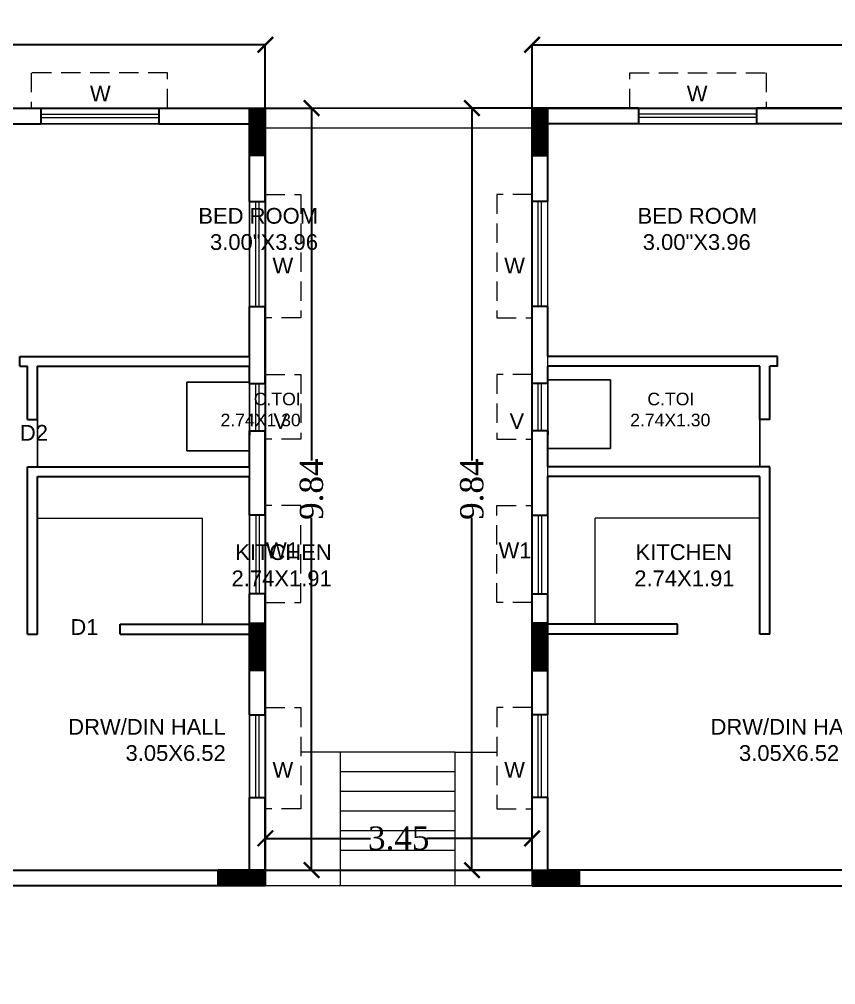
# Model space of a CAD drawing. Header units: metres. Extents: x 0 to 63445, y 32357 to 32804.
# Drawn here: x 63197.13 to 63207.67, y 32704.88 to 32717.34 of the extents above; entities that cross this region are included whole.
import ezdxf

# ---------------------------------------------------------------- set-up
doc = ezdxf.new("R2010")
doc.units = ezdxf.units.M
doc.header["$MEASUREMENT"] = 0
doc.header["$PDMODE"] = 34
doc.header["$PDSIZE"] = -10
for name, pattern in [('CONTINULUS', [0]), ('DASHED', [0.75, 0.5, -0.25]), ('DASHED2', [0.375, 0.25, -0.125])]:
    doc.linetypes.add(name, pattern=pattern)
doc.layers.get('0').update_dxf_attribs({"lineweight": 25})
doc.layers.add('BLK_1_FLR_2_BATH', color=3, linetype='Continuous', plot=False)
doc.layers.add('BLK_1_FLR_2_WATER_CLOSET', color=2, linetype='Continuous', plot=False)
for name, color, linetype, lineweight in [('BLK_1_FLR_2_BLT_UP_AREA', 14, 'DASHED', 9), ('BLK_1_FLR_2_BLT_UP_AREA_DEDUCT', 41, 'DASHED', 9), ('BLK_1_FLR_2_CARPET_AREA', 7, 'Continuous', 0), ('BLK_1_FLR_2_UNITFA', 7, 'Continuous', 0), ('COLUMN', 1, 'Continuous', 30), ('DIM', 56, 'Continuous', 20), ('elev', 252, 'Continuous', 20), ('STEPS', 114, 'Continuous', 20), ('TEXT-2', 65, 'Continuous', 18), ('wall', 7, 'Continuous', 30), ('window', 154, 'Continuous', 9)]:
    doc.layers.add(name, color=color, linetype=linetype, lineweight=lineweight)
doc.layers.add('text', color=65, linetype='Continuous')
doc.styles.add('AutoDCRFont', font='arial.ttf')
doc.styles.get("Standard").update_dxf_attribs({"font": 'arial.ttf', "height": 0.4})
doc.styles.add('TNR', font='times.ttf', dxfattribs={"height": 0.5})
doc.dimstyles.new('ARCHANA', dxfattribs={"dimscale": 0, "dimtxt": 0.5, "dimasz": 0.5, "dimexe": 0, "dimexo": 0, "dimgap": 0, "dimtad": 0, "dimzin": 0, "dimdsep": 46, "dimtxsty": 'TNR', "dimblk": 'ARCHTICK', "dimcen": 0.09, "dimclrd": 36, "dimclre": 36, "dimclrt": 7, "dimadec": 0, "dimazin": 0, "dimtfac": 1, "dimtofl": 0, "dimtmove": 0, "dimatfit": 3, "dimldrblk": 'ARCHTICK', "dimfxl": 1, "dimfrac": 2, "dimtolj": 1, "dimtzin": 0, "dimlwd": -1, "dimlwe": -1, "dimarcsym": 0})

# ---------------------------------------------------------------- blocks, each defined once
blk = doc.blocks.new('A$C7D115503')
at = {"layer": 'COLUMN', "ltscale": 3}
h = blk.add_hatch(dxfattribs=at)
h.set_pattern_fill('ANSI31', color=256, style=0)
h.paths.add_polyline_path([(-14.36, -11.59), (-6.36, -11.59), (-6.36, 12.41), (-14.36, 12.41)])
at = {"layer": 'COLUMN', "ltscale": 0.05}
for p, q in [((-14.36, 12.41), (-6.36, 12.41)), ((-14.36, 12.41), (-14.36, -11.59)), ((-6.36, 12.41), (-6.36, -11.59)), ((-6.36, -11.59), (-14.36, -11.59))]:
    blk.add_line(p, q, dxfattribs=at)
blk = doc.blocks.new('_ArchTick')
at = {"color": 0, "linetype": 'ByBlock', "const_width": 0.15}
blk.add_lwpolyline([(-0.5, -0.5), (0.5, 0.5)], dxfattribs=at)
blk = doc.blocks.new('*D728')
at = {"layer": 'Defpoints', "color": 0, "ltscale": 0.5, "transparency": 16777216}
for p in [(63200.304, 32716.19), (63200.304, 32706.353), (63200.902, 32706.353)]:
    blk.add_point(p, dxfattribs=at)
at = {"layer": 'wall', "color": 36, "ltscale": 0.5, "transparency": 16777216}
for p, q in [((63200.304, 32716.19), (63200.902, 32716.19)), ((63200.902, 32716.19), (63200.902, 32711.642)), ((63200.902, 32706.353), (63200.902, 32710.9)), ((63200.304, 32706.353), (63200.902, 32706.353))]:
    blk.add_line(p, q, dxfattribs=at)
at = {"layer": 'wall', "color": 36, "ltscale": 0.5, "transparency": 16777216, "xscale": 0.2, "yscale": 0.2, "zscale": 0.2}
for p, rotation in [((63200.902, 32716.19), 90), ((63200.902, 32706.353), 270)]:
    blk.add_blockref('_ArchTick', p, dxfattribs=dict(at, rotation=rotation))
at = {"layer": 'wall', "color": 7, "ltscale": 0.5, "transparency": 16777216, "insert": (63200.902, 32711.271), "char_height": 0.5, "attachment_point": 5, "rotation": 90, "style": 'TNR'}
blk.add_mtext('\\A1;{\\H0.6x;9.84}', dxfattribs=at)
blk = doc.blocks.new('*D729')
at = {"layer": 'Defpoints', "color": 0, "ltscale": 0.5, "transparency": 16777216}
for p in [(63200.304, 32706.764), (63200.304, 32706.353), (63203.75, 32706.353)]:
    blk.add_point(p, dxfattribs=at)
at = {"layer": 'wall', "color": 36, "ltscale": 0.5, "transparency": 16777216}
for p, q in [((63200.304, 32706.353), (63200.304, 32706.764)), ((63200.304, 32706.764), (63201.663, 32706.764)), ((63203.75, 32706.764), (63202.391, 32706.764)), ((63203.75, 32706.353), (63203.75, 32706.764))]:
    blk.add_line(p, q, dxfattribs=at)
at = {"layer": 'wall', "color": 36, "ltscale": 0.5, "transparency": 16777216, "xscale": 0.2, "yscale": 0.2, "zscale": 0.2, "rotation": 180}
blk.add_blockref('_ArchTick', (63200.304, 32706.764), dxfattribs=at)
at = {"layer": 'wall', "color": 36, "ltscale": 0.5, "transparency": 16777216, "xscale": 0.2, "yscale": 0.2, "zscale": 0.2}
blk.add_blockref('_ArchTick', (63203.75, 32706.764), dxfattribs=at)
at = {"layer": 'wall', "color": 7, "ltscale": 0.5, "transparency": 16777216, "insert": (63202.027, 32706.764), "char_height": 0.5, "attachment_point": 5, "style": 'TNR'}
blk.add_mtext('\\A1;{\\H0.6x;3.45}', dxfattribs=at)
blk = doc.blocks.new('*D730')
at = {"layer": 'Defpoints', "color": 0, "ltscale": 0.5, "transparency": 16777216}
for p in [(63202.973, 32716.19), (63203.75, 32716.19), (63203.75, 32706.353)]:
    blk.add_point(p, dxfattribs=at)
at = {"layer": 'wall', "color": 36, "ltscale": 0.5, "transparency": 16777216}
for p, q in [((63203.75, 32716.19), (63202.973, 32716.19)), ((63202.973, 32716.19), (63202.973, 32711.642)), ((63202.973, 32706.353), (63202.973, 32710.9)), ((63203.75, 32706.353), (63202.973, 32706.353))]:
    blk.add_line(p, q, dxfattribs=at)
at = {"layer": 'wall', "color": 36, "ltscale": 0.5, "transparency": 16777216, "xscale": 0.2, "yscale": 0.2, "zscale": 0.2}
for p, rotation in [((63202.973, 32716.19), 90), ((63202.973, 32706.353), 270)]:
    blk.add_blockref('_ArchTick', p, dxfattribs=dict(at, rotation=rotation))
at = {"layer": 'wall', "color": 7, "ltscale": 0.5, "transparency": 16777216, "insert": (63202.973, 32711.271), "char_height": 0.5, "attachment_point": 5, "rotation": 90, "style": 'TNR'}
blk.add_mtext('\\A1;{\\H0.6x;9.84}', dxfattribs=at)
blk = doc.blocks.new('*D731')
at = {"layer": 'Defpoints', "color": 0, "ltscale": 0.5, "transparency": 16777216}
for p in [(63219.694, 32717.008), (63203.75, 32716.19), (63219.694, 32716.19)]:
    blk.add_point(p, dxfattribs=at)
at = {"layer": 'wall', "color": 36, "ltscale": 0.5, "transparency": 16777216}
for p, q in [((63203.75, 32716.19), (63203.75, 32717.008)), ((63203.75, 32717.008), (63211.257, 32717.008)), ((63219.694, 32717.008), (63212.187, 32717.008)), ((63219.694, 32716.19), (63219.694, 32717.008))]:
    blk.add_line(p, q, dxfattribs=at)
at = {"layer": 'wall', "color": 36, "ltscale": 0.5, "transparency": 16777216, "xscale": 0.2, "yscale": 0.2, "zscale": 0.2, "rotation": 180}
blk.add_blockref('_ArchTick', (63203.75, 32717.008), dxfattribs=at)
at = {"layer": 'wall', "color": 36, "ltscale": 0.5, "transparency": 16777216, "xscale": 0.2, "yscale": 0.2, "zscale": 0.2}
blk.add_blockref('_ArchTick', (63219.694, 32717.008), dxfattribs=at)
at = {"layer": 'wall', "color": 7, "ltscale": 0.5, "transparency": 16777216, "insert": (63211.722, 32717.008), "char_height": 0.5, "attachment_point": 5, "style": 'TNR'}
blk.add_mtext('\\A1;{\\H0.6x;15.94}', dxfattribs=at)
blk = doc.blocks.new('*D719')
at = {"layer": 'Defpoints', "color": 0, "ltscale": 0.5, "transparency": 16777216}
for p in [(63184.36, 32717.008), (63184.36, 32716.19), (63200.304, 32716.19)]:
    blk.add_point(p, dxfattribs=at)
at = {"layer": 'wall', "color": 36, "ltscale": 0.5, "transparency": 16777216}
for p, q in [((63184.36, 32716.19), (63184.36, 32717.008)), ((63184.36, 32717.008), (63191.867, 32717.008)), ((63200.304, 32717.008), (63192.797, 32717.008)), ((63200.304, 32716.19), (63200.304, 32717.008))]:
    blk.add_line(p, q, dxfattribs=at)
at = {"layer": 'wall', "color": 36, "ltscale": 0.5, "transparency": 16777216, "xscale": 0.2, "yscale": 0.2, "zscale": 0.2, "rotation": 180}
blk.add_blockref('_ArchTick', (63184.36, 32717.008), dxfattribs=at)
at = {"layer": 'wall', "color": 36, "ltscale": 0.5, "transparency": 16777216, "xscale": 0.2, "yscale": 0.2, "zscale": 0.2}
blk.add_blockref('_ArchTick', (63200.304, 32717.008), dxfattribs=at)
at = {"layer": 'wall', "color": 7, "ltscale": 0.5, "transparency": 16777216, "insert": (63192.332, 32717.008), "char_height": 0.5, "attachment_point": 5, "style": 'TNR'}
blk.add_mtext('\\A1;{\\H0.6x;15.94}', dxfattribs=at)
blk = doc.blocks.new('*D869')
at = {"layer": 'Defpoints', "color": 0, "ltscale": 3, "transparency": 16777216}
for p in [(0.832, 32714.342), (63267.277, 32714.342), (0, 32701.59)]:
    blk.add_point(p, dxfattribs=at)
at = {"layer": 'DIM', "ltscale": 3, "transparency": 16777216}
for p, q in [((5.832, 32714.342), (0.832, 32714.342)), ((0.832, 32714.342), (0.832, 32708.36)), ((0.832, 32701.59), (0.832, 32707.571)), ((0, 32701.59), (0.832, 32701.59))]:
    blk.add_line(p, q, dxfattribs=at)
at = {"layer": 'DIM', "ltscale": 3, "transparency": 16777216, "xscale": 0.05, "yscale": 0.05, "zscale": 0.05}
for p, rotation in [((0.832, 32714.342), 90), ((0.832, 32701.59), 270)]:
    blk.add_blockref('_ArchTick', p, dxfattribs=dict(at, rotation=rotation))
at = {"layer": 'DIM', "color": 7, "ltscale": 3, "transparency": 16777216, "insert": (0.832, 32707.966), "char_height": 0.4, "attachment_point": 5, "rotation": 90}
blk.add_mtext('\\A1;{\\H0.6x;12.75}', dxfattribs=at)

msp = doc.modelspace()

# ---------------------------------------------------------------- linework, layer by layer
at = {"layer": 'BLK_1_FLR_2_BATH', "color": 3}
for points in [[(63200.101, 32712.8575), (63197.3615, 32712.8575), (63197.3615, 32711.5609), (63200.101, 32711.5609)], [(63206.6926, 32712.8575), (63203.9532, 32712.8575), (63203.9532, 32711.5609), (63206.6926, 32711.5609)]]:
    msp.add_lwpolyline(points, close=True, dxfattribs=at)
at = {"layer": 'BLK_1_FLR_2_BLT_UP_AREA', "color": 14, "linetype": 'CONTINULUS', "ltscale": 0.05}
msp.add_lwpolyline([(63170.8973, 32693.9737), (63233.1569, 32693.9737), (63233.1569, 32695.5826), (63233.7665, 32695.5826), (63233.7665, 32697.4326), (63234.2761, 32697.4326), (63234.2761, 32703.8632), (63233.1569, 32703.8632), (63233.1569, 32706.3017), (63234.2761, 32706.3017), (63234.2761, 32712.7323), (63233.7665, 32712.7323), (63233.7665, 32714.5823), (63233.1569, 32714.5823), (63233.1569, 32716.1912), (63170.8973, 32716.1912)], dxfattribs=at)
at = {"layer": 'BLK_1_FLR_2_BLT_UP_AREA_DEDUCT', "color": 14, "linetype": 'Continuous'}
msp.add_lwpolyline([(63203.7499, 32706.3536), (63200.3042, 32706.3536), (63200.3042, 32716.1912), (63203.7499, 32716.1912)], close=True, dxfattribs=at)
at = {"layer": 'BLK_1_FLR_2_CARPET_AREA', "color": 14}
msp.add_lwpolyline([(63184.5633, 32715.9869), (63200.101, 32715.9869), (63200.101, 32706.3525), (63184.5633, 32706.3525)], close=True, dxfattribs=at)
at = {"layer": 'BLK_1_FLR_2_UNITFA', "color": 3, "ltscale": 0.5}
for points in [[(63192.4338, 32716.1139), (63192.4338, 32711.0262), (63193.5768, 32711.0262), (63193.5768, 32706.3525), (63200.101, 32706.3525), (63200.101, 32715.9869), (63196.0661, 32715.9869), (63196.0661, 32716.1139), (63192.4338, 32716.1139)], [(63211.6204, 32716.1139), (63211.6204, 32711.0262), (63210.4773, 32711.0262), (63210.4773, 32706.3525), (63203.9532, 32706.3525), (63203.9532, 32715.9869), (63207.9881, 32715.9869), (63207.9881, 32716.1139), (63211.6204, 32716.1139)]]:
    msp.add_lwpolyline(points, close=True, dxfattribs=at)
at = {"layer": 'BLK_1_FLR_2_WATER_CLOSET', "color": 3}
for points in [[(63200.101, 32712.6517), (63199.2923, 32712.6517), (63199.2923, 32711.7667), (63200.101, 32711.7667)], [(63204.7619, 32712.6832), (63203.9532, 32712.6832), (63203.9532, 32711.7983), (63204.7619, 32711.7983)]]:
    msp.add_lwpolyline(points, close=True, dxfattribs=at)
at = {"layer": 'elev', "ltscale": 0.05}
for p, q in [((63197.3615, 32710.8992), (63199.4914, 32710.8992)), ((63199.4914, 32709.5276), (63199.4914, 32710.8992)), ((63204.5628, 32709.5276), (63204.5628, 32710.8992)), ((63206.6926, 32710.8992), (63204.5628, 32710.8992))]:
    msp.add_line(p, q, dxfattribs=at)
at = {"layer": 'STEPS'}
for p, q in [((63200.3042, 32716.1901), (63203.7499, 32716.1901)), ((63200.3042, 32715.9361), (63203.7499, 32715.9361)), ((63201.2745, 32707.8766), (63200.7614, 32707.8766)), ((63202.7542, 32707.8766), (63201.2745, 32707.8766)), ((63201.2745, 32706.1493), (63201.2745, 32707.8766)), ((63202.7542, 32706.1493), (63202.7542, 32707.8766)), ((63202.7542, 32707.8766), (63203.2927, 32707.8766)), ((63202.7542, 32707.6225), (63201.2745, 32707.6225)), ((63202.7542, 32707.3685), (63201.2745, 32707.3685)), ((63202.7542, 32707.1145), (63201.2745, 32707.1145)), ((63202.7542, 32706.8605), (63201.2745, 32706.8605)), ((63202.7542, 32706.6065), (63201.2745, 32706.6065)), ((63203.7499, 32706.3525), (63200.3042, 32706.3525)), ((63203.7499, 32706.1493), (63200.3042, 32706.1493))]:
    msp.add_line(p, q, dxfattribs=at)
at = {"layer": 'wall', "ltscale": 0.05}
for p, q in [((63196.1423, 32716.1901), (63197.4045, 32716.1901)), ((63198.9285, 32716.1901), (63200.3042, 32716.1901)), ((63200.3042, 32714.9827), (63200.3042, 32716.1901)), ((63203.7499, 32714.9827), (63203.7499, 32716.1901)), ((63205.1256, 32716.1901), (63203.7499, 32716.1901)), ((63207.9119, 32716.1901), (63206.6496, 32716.1901)), ((63196.1423, 32715.9869), (63197.4045, 32715.9869)), ((63198.9285, 32715.9869), (63198.9285, 32715.9996)), ((63198.9285, 32715.9869), (63200.101, 32715.9869)), ((63200.101, 32714.9827), (63200.101, 32715.9869)), ((63203.9532, 32714.9827), (63203.9532, 32715.9869)), ((63205.1256, 32715.9869), (63203.9532, 32715.9869)), ((63205.1256, 32715.9869), (63205.1256, 32715.9996)), ((63207.9119, 32715.9869), (63206.6496, 32715.9869)), ((63200.101, 32712.9845), (63200.101, 32713.629)), ((63200.3042, 32712.6355), (63200.3042, 32713.629)), ((63203.7499, 32712.6355), (63203.7499, 32713.629)), ((63203.9532, 32712.9845), (63203.9532, 32713.629)), ((63197.1329, 32712.9845), (63200.101, 32712.9845)), ((63197.1329, 32712.8575), (63197.1329, 32712.9845)), ((63197.2345, 32712.9845), (63200.101, 32712.9845)), ((63206.8196, 32712.9845), (63203.9532, 32712.9845)), ((63206.9212, 32712.9845), (63203.9532, 32712.9845)), ((63206.9212, 32712.8575), (63206.9212, 32712.9845)), ((63197.1329, 32712.8575), (63197.2345, 32712.8575)), ((63197.2345, 32712.1705), (63197.2345, 32712.8575)), ((63197.3615, 32712.8575), (63200.101, 32712.8575)), ((63197.3615, 32712.8575), (63200.101, 32712.8575)), ((63197.3615, 32712.1705), (63197.3615, 32712.8575)), ((63200.101, 32712.6355), (63200.101, 32712.8575)), ((63203.9532, 32712.6355), (63203.9532, 32712.8575)), ((63206.6926, 32712.8575), (63203.9532, 32712.8575)), ((63206.6926, 32712.8575), (63203.9532, 32712.8575)), ((63206.6926, 32712.1705), (63206.6926, 32712.8575)), ((63206.9212, 32712.8575), (63206.8196, 32712.8575)), ((63206.8196, 32712.1705), (63206.8196, 32712.8575)), ((63197.2345, 32712.1705), (63197.3615, 32712.1705)), ((63206.8196, 32712.1705), (63206.6926, 32712.1705)), ((63200.101, 32711.5609), (63200.101, 32712.0259)), ((63200.3042, 32710.9371), (63200.3042, 32712.0259)), ((63203.7499, 32710.9371), (63203.7499, 32712.0259)), ((63203.9532, 32711.5609), (63203.9532, 32712.0259)), ((63197.2345, 32711.5609), (63200.101, 32711.5609)), ((63197.2345, 32709.4006), (63197.2345, 32711.5609)), ((63206.8196, 32711.5609), (63203.9532, 32711.5609)), ((63206.8196, 32709.4006), (63206.8196, 32711.5609)), ((63197.3615, 32711.4339), (63200.101, 32711.4339)), ((63197.3615, 32709.4006), (63197.3615, 32711.4339)), ((63200.101, 32710.9371), (63200.101, 32711.4339)), ((63203.9532, 32710.9371), (63203.9532, 32711.4339)), ((63206.6926, 32711.4339), (63203.9532, 32711.4339)), ((63206.6926, 32709.4006), (63206.6926, 32711.4339)), ((63200.101, 32709.5276), (63200.101, 32709.9211)), ((63200.3042, 32708.3574), (63200.3042, 32709.9211)), ((63203.7499, 32708.3574), (63203.7499, 32709.9211)), ((63203.9532, 32709.5276), (63203.9532, 32709.9211)), ((63198.4283, 32709.4006), (63198.4283, 32709.5276)), ((63198.4283, 32709.5276), (63200.101, 32709.5276)), ((63205.6258, 32709.5276), (63203.9532, 32709.5276)), ((63205.6258, 32709.4006), (63205.6258, 32709.5276)), ((63197.2345, 32709.4006), (63197.3615, 32709.4006)), ((63198.4283, 32709.4006), (63200.101, 32709.4006)), ((63200.101, 32708.3574), (63200.101, 32709.4006)), ((63203.9532, 32708.3574), (63203.9532, 32709.4006)), ((63205.6258, 32709.4006), (63203.9532, 32709.4006)), ((63206.8196, 32709.4006), (63206.6926, 32709.4006)), ((63200.101, 32706.3525), (63200.101, 32707.2905)), ((63200.3042, 32706.3525), (63200.3042, 32707.2905)), ((63203.7499, 32706.3525), (63203.7499, 32707.2905)), ((63203.9532, 32706.3525), (63203.9532, 32707.2905)), ((63194.7922, 32706.3525), (63200.101, 32706.3525)), ((63209.262, 32706.3525), (63203.9532, 32706.3525))]:
    msp.add_line(p, q, dxfattribs=at)
at = {"layer": 'wall', "ltscale": 3}
for p, q in [((63197.4045, 32716.1901), (63197.4045, 32715.9869)), ((63198.9285, 32716.1901), (63198.9285, 32715.9869)), ((63205.1256, 32716.1901), (63205.1256, 32715.9869)), ((63206.6496, 32716.1901), (63206.6496, 32715.9869)), ((63200.101, 32714.9827), (63200.3042, 32714.9827)), ((63203.9532, 32714.9827), (63203.7499, 32714.9827)), ((63200.101, 32713.629), (63200.3042, 32713.629)), ((63203.9532, 32713.629), (63203.7499, 32713.629)), ((63200.101, 32712.6355), (63200.3042, 32712.6355)), ((63203.9532, 32712.6355), (63203.7499, 32712.6355)), ((63200.101, 32712.0259), (63200.3042, 32712.0259)), ((63203.9532, 32712.0259), (63203.7499, 32712.0259)), ((63200.3042, 32710.9371), (63200.101, 32710.9371)), ((63203.7499, 32710.9371), (63203.9532, 32710.9371)), ((63200.3042, 32709.9211), (63200.101, 32709.9211)), ((63203.7499, 32709.9211), (63203.9532, 32709.9211)), ((63200.101, 32708.3574), (63200.3042, 32708.3574)), ((63203.9532, 32708.3574), (63203.7499, 32708.3574)), ((63200.101, 32707.2905), (63200.3042, 32707.2905)), ((63203.9532, 32707.2905), (63203.7499, 32707.2905))]:
    msp.add_line(p, q, dxfattribs=at)
at = {"layer": 'wall', "ltscale": 0.1}
for p, q in [((63200.101, 32712.0259), (63200.101, 32711.9682)), ((63203.9532, 32712.0259), (63203.9532, 32711.9682))]:
    msp.add_line(p, q, dxfattribs=at)
at = {"layer": 'wall', "ltscale": 0.5}
for p, q in [((63199.6946, 32706.1493), (63194.7922, 32706.1493)), ((63204.3596, 32706.1493), (63209.262, 32706.1493))]:
    msp.add_line(p, q, dxfattribs=at)
msp.add_lwpolyline([(63184.3601, 32716.1912), (63200.3042, 32716.1912), (63200.3042, 32706.3525), (63203.7499, 32706.3525), (63203.7499, 32716.1901), (63219.694, 32716.1912), (63219.694, 32706.3525), (63222.8426, 32706.3525)], dxfattribs=at)
at = {"layer": 'window'}
for p, q in [((63197.4045, 32716.1901), (63198.9276, 32716.1901)), ((63197.4045, 32716.1102), (63198.9276, 32716.1102)), ((63206.6496, 32716.1901), (63205.1265, 32716.1901)), ((63206.6496, 32716.1102), (63205.1265, 32716.1102)), ((63197.4045, 32716.0669), (63198.9276, 32716.0669)), ((63197.4045, 32715.9869), (63198.9276, 32715.9869)), ((63206.6496, 32716.0669), (63205.1265, 32716.0669)), ((63206.6496, 32715.9869), (63205.1265, 32715.9869)), ((63200.101, 32713.629), (63200.101, 32714.9827)), ((63200.1809, 32713.629), (63200.1809, 32714.9827)), ((63200.2243, 32713.629), (63200.2243, 32714.9827)), ((63200.3042, 32713.629), (63200.3042, 32714.9827)), ((63203.7499, 32713.629), (63203.7499, 32714.9827)), ((63203.8299, 32713.629), (63203.8299, 32714.9827)), ((63203.8732, 32713.629), (63203.8732, 32714.9827)), ((63203.9532, 32713.629), (63203.9532, 32714.9827)), ((63200.101, 32712.0259), (63200.1009, 32712.6355)), ((63200.101, 32712.6346), (63200.101, 32712.6355)), ((63200.181, 32712.0259), (63200.1809, 32712.6355)), ((63200.181, 32712.6346), (63200.181, 32712.6355)), ((63200.2243, 32712.0259), (63200.2243, 32712.6355)), ((63200.2243, 32712.6346), (63200.2243, 32712.6355)), ((63200.3042, 32712.0259), (63200.3041, 32712.6355)), ((63200.3042, 32712.6346), (63200.3042, 32712.6355)), ((63203.7499, 32712.6346), (63203.7499, 32712.6355)), ((63203.7499, 32712.0259), (63203.75, 32712.6355)), ((63203.8298, 32712.0259), (63203.8299, 32712.6355)), ((63203.8298, 32712.6346), (63203.8298, 32712.6355)), ((63203.8732, 32712.0259), (63203.8732, 32712.6355)), ((63203.8732, 32712.6346), (63203.8732, 32712.6355)), ((63203.9532, 32712.6346), (63203.9532, 32712.6355)), ((63203.9532, 32712.0259), (63203.9532, 32712.6355)), ((63200.101, 32710.9371), (63200.101, 32709.9211)), ((63200.1809, 32710.9371), (63200.1809, 32709.9211)), ((63200.2242, 32710.9371), (63200.2242, 32709.9211)), ((63200.3042, 32710.9371), (63200.3042, 32709.9211)), ((63203.7499, 32710.9371), (63203.7499, 32709.9211)), ((63203.8299, 32710.9371), (63203.8299, 32709.9211)), ((63203.8732, 32710.9371), (63203.8732, 32709.9211)), ((63203.9532, 32710.9371), (63203.9532, 32709.9211)), ((63200.101, 32707.2905), (63200.101, 32708.3574)), ((63200.1809, 32707.2958), (63200.1809, 32708.3564)), ((63200.2242, 32707.2958), (63200.2243, 32708.3564)), ((63200.3042, 32707.2958), (63200.3042, 32708.3564)), ((63203.7499, 32707.2958), (63203.7499, 32708.3564)), ((63203.8299, 32707.2958), (63203.8299, 32708.3564)), ((63203.8732, 32707.2958), (63203.8732, 32708.3564)), ((63203.9532, 32707.2905), (63203.9532, 32708.3574))]:
    msp.add_line(p, q, dxfattribs=at)
at = {"layer": 'window', "color": 8, "linetype": 'DASHED2'}
for points in [[(63199.0428, 32716.1901), (63199.0428, 32716.6473), (63197.2806, 32716.6473), (63197.2806, 32716.1901)], [(63205.0114, 32716.1901), (63205.0114, 32716.6473), (63206.7735, 32716.6473), (63206.7735, 32716.1901)], [(63200.3042, 32715.0764), (63200.7614, 32715.0764), (63200.7614, 32713.4847), (63200.3042, 32713.4847)], [(63203.7499, 32715.0764), (63203.2927, 32715.0764), (63203.2927, 32713.4847), (63203.7499, 32713.4847)], [(63200.3042, 32712.7507), (63200.7614, 32712.7507), (63200.7614, 32711.9167), (63200.3042, 32711.9167)], [(63203.7499, 32712.7507), (63203.2927, 32712.7507), (63203.2927, 32711.9167), (63203.7499, 32711.9167)], [(63200.3042, 32709.8068), (63200.7614, 32709.8068), (63200.7614, 32711.0609), (63200.3042, 32711.0609)], [(63203.7499, 32709.8068), (63203.2927, 32709.8068), (63203.2927, 32711.0609), (63203.7499, 32711.0609)], [(63200.3042, 32708.4511), (63200.7614, 32708.4511), (63200.7614, 32707.1462), (63200.3042, 32707.1462)], [(63203.7499, 32708.4511), (63203.2927, 32708.4511), (63203.2927, 32707.1462), (63203.7499, 32707.1462)]]:
    msp.add_lwpolyline(points, dxfattribs=at)

# ---------------------------------------------------------------- block references
at = {"layer": 'COLUMN', "ltscale": 0.05, "yscale": 0.025400733691282, "zscale": 0.025400733691282}
for p, xscale, rotation in [((63199.9394, 32715.8958), 0.025400733691282, 180), ((63204.1148, 32715.8958), -0.025400733691282, 180), ((63199.9394, 32709.246), 0.025400733691282, 180), ((63204.1148, 32709.246), -0.025400733691282, 180), ((63199.9888, 32705.9877), 0.025400733691282, 270), ((63204.0653, 32705.9877), -0.025400733691282, 90)]:
    msp.add_blockref('A$C7D115503', p, dxfattribs=dict(at, xscale=xscale, rotation=rotation))

# ---------------------------------------------------------------- texts
at = {"layer": 'text'}
for s, insert, char_height, width, attachment_point in [('BED ROOM\\P3.00"X3.96', (63200.9847, 32714.9014), 0.20321, 5.588511, 3), ('\\pi2.04256;BED ROOM\\P\\pi2.10916;3.00"X3.96', (63203.0694, 32714.9014), 0.203206, 5.588511, 1), ('C.TOI\\P2.74X1.30', (63200.7614, 32712.5166), 0.16256, 4.465728, 3), ('\\pi1.94594;C.TOI\\P\\pi1.72388;2.74X1.30', (63203.2927, 32712.5166), 0.162565, 4.465728, 1), ('\\pi2.77095;D2', (63194.3632, 32711.8973), 0.203206, 5.867919, 7), ('KITCHEN\\P2.74X1.91', (63201.1619, 32710.5607), 0.20321, 5.588511, 3), ('\\pi2.1933;KITCHEN\\P\\pi2.17729;2.74X1.91', (63202.8922, 32710.5607), 0.203206, 5.588511, 1), ('\\pi2.78953;D1', (63194.9969, 32709.3903), 0.203206, 5.867919, 7), ('DRW/DIN HALL\\P3.05X6.52', (63199.793, 32708.3058), 0.203206, 5.588511, 3), ('\\pi1.79292;DRW/DIN HALL\\P\\pi2.16052;3.05X6.52', (63204.2611, 32708.3058), 0.203206, 5.588511, 1)]:
    msp.add_mtext(s, dxfattribs=dict(at, insert=insert, char_height=char_height, width=width, attachment_point=attachment_point))
at = {"layer": 'TEXT-2', "width": 0.183842, "style": 'AutoDCRFont'}
for s, insert, char_height, attachment_point in [('W', (63198.039, 32716.4799), 0.2032, 1), ('W', (63206.0151, 32716.4799), 0.2032, 3), ('W', (63200.3968, 32714.2591), 0.2032, 1), ('W', (63203.6573, 32714.2591), 0.2032, 3), ('V', (63200.4067, 32712.2519), 0.2032, 1), ('V', (63203.6474, 32712.2519), 0.2032, 3), ('W1', (63200.3123, 32710.5834), 0.20321, 1), ('W1', (63203.7418, 32710.5834), 0.20321, 3), ('W', (63200.3968, 32707.751), 0.2032, 1), ('W', (63203.6573, 32707.751), 0.2032, 3)]:
    msp.add_mtext(s, dxfattribs=dict(at, insert=insert, char_height=char_height, attachment_point=attachment_point))

# ---------------------------------------------------------------- dimensions: what is measured, and where the dimension line sits
at = {"layer": 'DIM', "ltscale": 3}
dim = msp.add_linear_dim(base=(0.8318, 32714.3415), p1=(0, 32701.5903), p2=(63267.2772, 32714.3415), angle=90, text='{\\H0.6x;<>}', dimstyle='ARCHANA', override={"dimscale": 1, "dimtxt": 0.278, "dimasz": 0.05, "dimtxsty": 'Standard', "dimclrd": 256, "dimclre": 256, "dimfxl": 5, "dimfxlon": 1, "dimarcsym": 1}, dxfattribs=at)
dim.commit()
dim.dimension.update_dxf_attribs({"geometry": '*D869', "text_midpoint": (0.8318, 32707.9659)})
at = {"layer": 'wall', "ltscale": 0.5}
for base, p1, p2, angle, picture, middle in [((63184.3601, 32717.0083), (63200.3042, 32716.1901), (63184.3601, 32716.1901), 180, '*D719', (63192.3322, 32717.0083)), ((63200.9019, 32706.3525), (63200.3042, 32716.1901), (63200.3042, 32706.3525), 90, '*D728', (63200.9019, 32711.2713)), ((63202.9732, 32716.1901), (63203.7499, 32706.3525), (63203.7499, 32716.1901), 90, '*D730', (63202.9732, 32711.2713))]:
    dim = msp.add_linear_dim(base=base, p1=p1, p2=p2, angle=angle, text='{\\H0.6x;<>}', dimstyle='ARCHANA', override={"dimscale": 1, "dimtxt": 0.3, "dimasz": 0.2, "dimfxl": 6, "dimarcsym": 1}, dxfattribs=at)
    dim.commit()
    dim.dimension.update_dxf_attribs({"geometry": picture, "text_midpoint": middle})
for base, p1, p2, picture, middle in [((63219.694, 32717.0083), (63203.7499, 32716.1901), (63219.694, 32716.1901), '*D731', (63211.722, 32717.0083)), ((63200.3042, 32706.7638), (63203.7499, 32706.3525), (63200.3042, 32706.3525), '*D729', (63202.0271, 32706.7638))]:
    dim = msp.add_linear_dim(base=base, p1=p1, p2=p2, text='{\\H0.6x;<>}', dimstyle='ARCHANA', override={"dimscale": 1, "dimtxt": 0.3, "dimasz": 0.2, "dimfxl": 6, "dimarcsym": 1}, dxfattribs=at)
    dim.commit()
    dim.dimension.update_dxf_attribs({"geometry": picture, "text_midpoint": middle})

doc.saveas('drawing.dxf')
